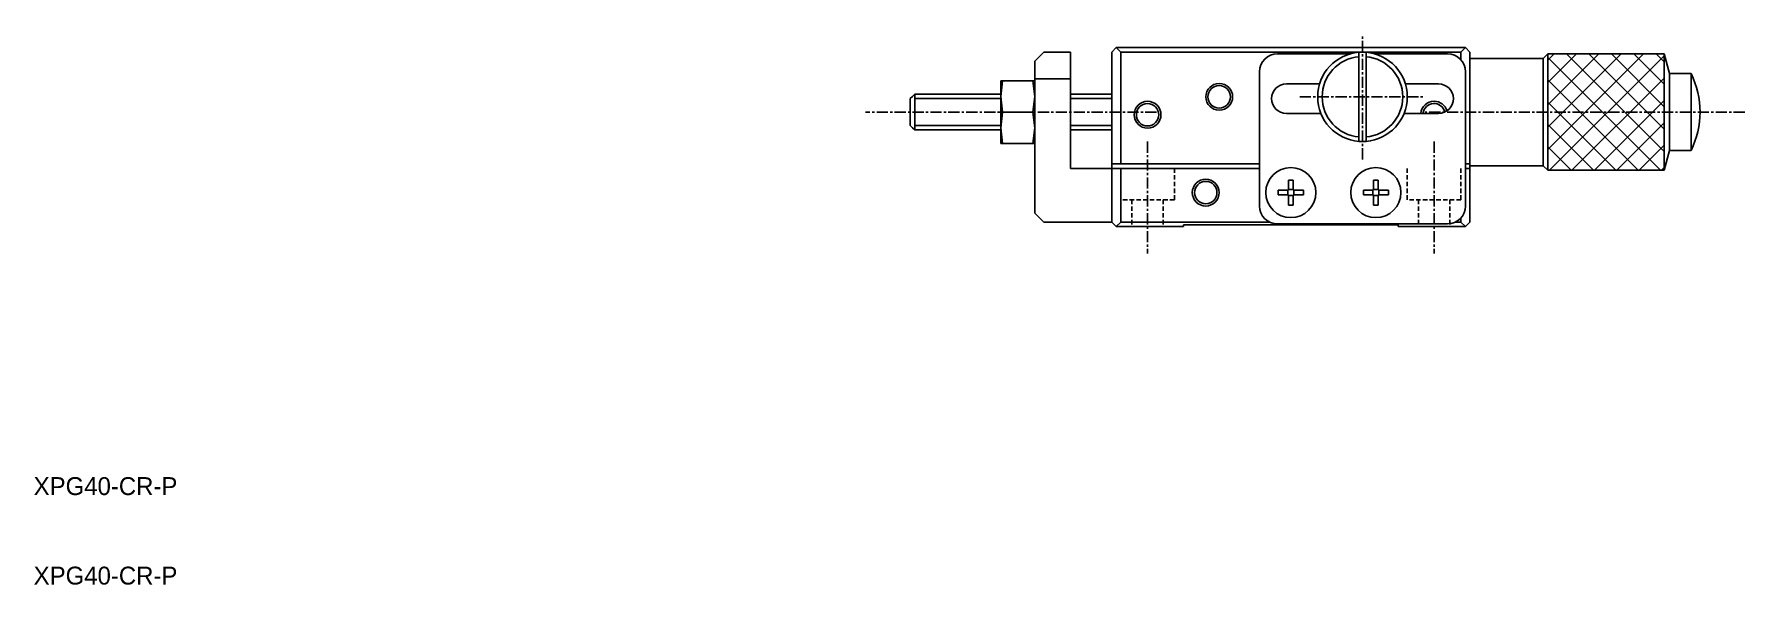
# Model space of a CAD drawing. Extents: x 10 to 371, y 10 to 242.
# Drawn here: x 10.1 to 201.1, y 10 to 71.5 of the extents above; entities that cross this region are included whole.
import ezdxf

# ---------------------------------------------------------------- set-up
doc = ezdxf.new("R2010")
doc.units = 0
doc.linetypes.add('CENTER', pattern=[2, 1.25, -0.25, 0.25, -0.25])
doc.linetypes.add('DASHED', pattern=[0.75, 0.5, -0.25])
doc.layers.get('0').update_dxf_attribs({"linetype": 'CONTINUOUS'})
doc.layers.add('CENTER', color=1, linetype='CENTER')
doc.styles.get("Standard").update_dxf_attribs({"font": 'FGP教科書体NT-M'})

msp = doc.modelspace()

# ---------------------------------------------------------------- linework, layer by layer
at = {"color": 7, "linetype": 'CONTINUOUS'}
for p, q in [((122.799996, 69.5), (121.799996, 68.5)), ((122.799996, 69.5), (125.799996, 69.5)), ((125.799996, 69.5), (125.799996, 66.5)), ((130.899996, 70), (130.399996, 69.5)), ((130.399996, 57), (130.399996, 69.5)), ((131.399996, 69.5), (130.899996, 70)), ((130.899996, 70), (169.899996, 70)), ((131.399996, 69.5), (131.399996, 57)), ((158.399996, 69.5), (131.399996, 69.5)), ((156.999996, 69.3), (148.899996, 69.3)), ((157.999992, 69.483974), (157.999993, 68.982187)), ((157.999993, 68.982187), (158, 60.017813)), ((169.399996, 69.5), (158.399996, 69.5)), ((158.799993, 68.982187), (158.799992, 69.483975)), ((158.8, 60.017813), (158.799993, 68.982187)), ((167.899996, 69.3), (159.799997, 69.3)), ((169.899996, 70), (169.399996, 69.5)), ((169.399996, 68.622876), (169.399996, 69.5)), ((170.399996, 69.5), (169.899996, 70)), ((170.399996, 69.5), (170.399996, 57)), ((178.6, 68.799996), (170.399996, 68.799996)), ((179.100002, 69.299999), (178.6, 68.799996)), ((178.6, 68.799996), (178.600001, 60.919123)), ((179.100002, 69.299999), (192.100003, 69.299999)), ((179.100003, 56.300001), (179.100002, 69.299999)), ((192.100003, 69.299999), (192.100004, 60.762382)), ((192.689491, 67.1), (192.100003, 69.299999)), ((192.100003, 69.299999), (192.100004, 56.300001)), ((121.799994, 66.5), (121.799996, 68.5)), ((146.899996, 52.3), (146.899996, 67.3)), ((169.899996, 52.3), (169.899996, 67.3)), ((192.689491, 67.1), (192.689492, 61.452037)), ((195.100002, 67.1), (192.689491, 67.1)), ((195.100002, 67.1), (195.100003, 61.452037)), ((118.197069, 66.3), (117.999996, 64.55)), ((117.999996, 64.55), (117.999996, 66.3)), ((117.999996, 66.3), (118.197069, 66.3)), ((118.197069, 66.3), (121.602924, 66.3)), ((121.799996, 64.55), (121.602924, 66.3)), ((121.602924, 66.3), (121.799996, 66.3)), ((121.799994, 66.5), (121.799992, 51.500004)), ((125.799996, 66.5), (121.799994, 66.5)), ((125.799996, 66.5), (125.799996, 56.5)), ((149.899996, 65.95), (153.614863, 65.95)), ((163.18513, 65.95), (166.899996, 65.95)), ((108.149996, 64.55), (107.899996, 64.3)), ((107.899996, 62.8), (107.899996, 64.3)), ((108.399996, 64.8), (108.149996, 64.55)), ((108.399996, 64.8), (108.399996, 62.8)), ((117.999977, 64.8), (108.399996, 64.8)), ((117.999996, 61.05), (117.999996, 64.55)), ((117.999996, 64.55), (118.197069, 62.8)), ((121.602924, 62.8), (121.799996, 64.55)), ((130.399996, 64.8), (125.800016, 64.8)), ((107.899996, 61.3), (107.899996, 62.8)), ((107.899996, 61.3), (108.149996, 61.05)), ((108.399996, 62.8), (108.399996, 60.8)), ((118.197069, 62.8), (117.999996, 61.05)), ((121.602924, 62.8), (118.197069, 62.8)), ((121.799996, 61.05), (121.602924, 62.8)), ((153.754838, 62.65), (149.899996, 62.65)), ((166.899996, 62.65), (163.045155, 62.65)), ((192.689492, 61.452037), (192.689492, 58.5)), ((195.100003, 61.452037), (195.100003, 58.5)), ((108.149996, 61.05), (108.399996, 60.8)), ((108.399996, 60.8), (117.999977, 60.8)), ((117.999996, 61.05), (118.197069, 59.3)), ((117.999996, 59.3), (117.999996, 61.05)), ((118.197069, 59.3), (117.999996, 59.3)), ((121.602924, 59.3), (118.197069, 59.3)), ((121.602924, 59.3), (121.799996, 61.05)), ((121.799996, 59.3), (121.602924, 59.3)), ((125.800016, 60.8), (130.399996, 60.8)), ((158, 60.017813), (158.000001, 59.516025)), ((158.800001, 59.516026), (158.8, 60.017813)), ((178.600001, 60.919123), (178.600001, 56.800004)), ((179.100003, 60.762382), (179.100003, 56.300001)), ((192.100004, 56.300001), (192.689492, 58.5)), ((192.689492, 58.5), (195.100003, 58.5)), ((125.799996, 56.5), (130.399996, 56.5)), ((131.399996, 57), (130.399996, 57)), ((130.399996, 56.5), (130.399996, 57)), ((130.399996, 50.5), (130.399996, 56.5)), ((130.399996, 56.5), (131.399996, 56.5)), ((131.399996, 57), (146.899996, 57)), ((131.399996, 56.5), (131.399996, 50.5)), ((146.899996, 56.5), (131.399996, 56.5)), ((170.399996, 57), (169.899996, 57)), ((169.899996, 56.5), (170.399996, 56.5)), ((170.399996, 57), (170.399996, 56.5)), ((170.399996, 56.800004), (178.600001, 56.800004)), ((170.399996, 56.5), (170.399996, 50.5)), ((178.600001, 56.800004), (179.100003, 56.300001)), ((192.100004, 56.300001), (179.100003, 56.300001)), ((149.000857, 53.54), (149.000857, 54.06)), ((149.000857, 54.06), (150.139996, 54.06)), ((149.000857, 54.06), (150.070555, 54.06)), ((150.139996, 53.54), (149.000857, 53.54)), ((150.070555, 54.06), (150.139996, 54.06)), ((150.070555, 53.54), (150.070555, 54.06)), ((150.139996, 55.199139), (150.659996, 55.199139)), ((150.139996, 54.06), (150.139996, 55.199139)), ((150.139996, 54.129442), (150.659996, 54.129442)), ((150.139996, 52.400861), (150.139996, 53.54)), ((150.659996, 55.199139), (150.659996, 54.06)), ((150.659996, 54.06), (151.799136, 54.06)), ((150.659996, 54.06), (150.729438, 54.06)), ((150.659996, 53.54), (150.659996, 52.400861)), ((151.799136, 53.54), (150.659996, 53.54)), ((151.799136, 54.06), (150.729438, 54.06)), ((150.729438, 54.06), (150.729438, 53.54)), ((151.799136, 54.06), (151.799136, 53.54)), ((158.500857, 53.54), (158.500857, 54.06)), ((158.500857, 54.06), (159.639996, 54.06)), ((158.500857, 54.06), (159.570555, 54.06)), ((159.639996, 53.54), (158.500857, 53.54)), ((159.570555, 54.06), (159.639996, 54.06)), ((159.570555, 53.54), (159.570555, 54.06)), ((159.639996, 55.199139), (160.159996, 55.199139)), ((159.639996, 54.06), (159.639996, 55.199139)), ((159.639996, 54.129442), (160.159996, 54.129442)), ((159.639996, 52.400861), (159.639996, 53.54)), ((160.159996, 55.199139), (160.159996, 54.06)), ((160.159996, 54.06), (161.299136, 54.06)), ((160.159996, 54.06), (160.229438, 54.06)), ((160.159996, 53.54), (160.159996, 52.400861)), ((161.299136, 53.54), (160.159996, 53.54)), ((161.299136, 54.06), (160.229438, 54.06)), ((160.229438, 54.06), (160.229438, 53.54)), ((161.299136, 54.06), (161.299136, 53.54)), ((150.659996, 53.470558), (150.139996, 53.470558)), ((150.659996, 52.400861), (150.139996, 52.400861)), ((160.159996, 53.470558), (159.639996, 53.470558)), ((160.159996, 52.400861), (159.639996, 52.400861)), ((121.799992, 51.500004), (122.799996, 50.5)), ((130.399996, 50.5), (122.799996, 50.5)), ((130.899996, 50), (130.399996, 50.5)), ((131.399996, 50.5), (130.899996, 50)), ((138.399996, 50), (130.899996, 50)), ((131.399996, 50.5), (148.028217, 50.5)), ((138.399996, 50.2), (162.399996, 50.2)), ((138.399996, 50), (138.399996, 50.2)), ((148.899996, 50.3), (167.899996, 50.3)), ((162.399996, 50.2), (162.399996, 50)), ((169.899996, 50), (162.399996, 50)), ((168.771776, 50.5), (169.399996, 50.5)), ((169.399996, 50.5), (169.399996, 50.977124)), ((169.899996, 50), (169.399996, 50.5)), ((170.399996, 50.5), (169.899996, 50))]:
    msp.add_line(p, q, dxfattribs=at)
at = {"color": 3, "linetype": 'CONTINUOUS'}
for p, q in [((179.100002, 69.299999), (179.100003, 60.762382)), ((192.100003, 69.299999), (179.100002, 69.299999)), ((179.100002, 68.600002), (179.799999, 69.299999)), ((179.100002, 66.100002), (182.299999, 69.299999)), ((179.100002, 63.600002), (184.799999, 69.299999)), ((179.100002, 68.899998), (191.699999, 56.300001)), ((179.100003, 61.100003), (187.299999, 69.299999)), ((179.100003, 58.600003), (189.799999, 69.299999)), ((179.300001, 56.300001), (192.100003, 69.100003)), ((181.200001, 69.299999), (192.100004, 58.399996)), ((183.700001, 69.299999), (192.100004, 60.899996)), ((186.200001, 69.299999), (192.100003, 63.399997)), ((188.700001, 69.299999), (192.100003, 65.899997)), ((191.200001, 69.299999), (192.100003, 68.399997)), ((179.100002, 66.399998), (189.199999, 56.300001)), ((181.800001, 56.300001), (192.100003, 66.600003)), ((117.999977, 64.3), (108.399996, 64.3)), ((130.399996, 64.3), (125.800016, 64.3)), ((179.100002, 63.899998), (186.699999, 56.300001)), ((184.300001, 56.300001), (192.100003, 64.100003)), ((108.399996, 61.3), (117.999977, 61.3)), ((125.800016, 61.3), (130.399996, 61.3)), ((179.100003, 61.399997), (184.199999, 56.300001)), ((186.800001, 56.300001), (192.100004, 61.600004)), ((192.100004, 60.762382), (192.100004, 56.300001)), ((179.100003, 58.899997), (181.699999, 56.300001)), ((189.300001, 56.300001), (192.100004, 59.100004)), ((179.100003, 56.399997), (179.199999, 56.300001)), ((179.100003, 56.300001), (192.100004, 56.300001)), ((191.800001, 56.300001), (192.100004, 56.600004))]:
    msp.add_line(p, q, dxfattribs=at)
at = {"color": 3, "linetype": 'DASHED'}
for p, q in [((131.399996, 56.5), (131.399996, 53)), ((137.399996, 56.5), (137.399996, 53)), ((163.399996, 56.5), (163.399996, 53)), ((169.399996, 56.5), (169.399996, 53)), ((137.399996, 53), (131.399996, 53)), ((132.649996, 53), (132.649996, 50)), ((136.149996, 53), (136.149996, 50)), ((169.399996, 53), (163.399996, 53)), ((164.649996, 53), (164.649996, 50)), ((168.149996, 53), (168.149996, 50))]:
    msp.add_line(p, q, dxfattribs=at)
at = {"color": 3, "linetype": 'CONTINUOUS'}
for centre in [(142.399996, 64.5), (134.399996, 62.5), (140.899996, 53.8)]:
    msp.add_circle(centre, 1.5, dxfattribs=at)
at = {"color": 7, "linetype": 'CONTINUOUS'}
for centre, radius in [((142.399996, 64.5), 1.25), ((134.399996, 62.5), 1.25), ((150.399996, 53.8), 2.8), ((159.899996, 53.8), 2.8), ((140.899996, 53.8), 1.25)]:
    msp.add_circle(centre, radius, dxfattribs=at)
for centre, radius, start, end in [((148.899996, 67.3), 2, 90, 180), ((158.399996, 64.5), 5, 94.588612, 265.411481), ((158.399996, 64.5), 4.5, 95.099736, 264.900358), ((158.399996, 64.5), 5, 85.411481, 94.588612), ((158.399996, 64.5), 5, 274.588612, 85.411481), ((158.399996, 64.5), 4.5, 275.099736, 84.900358), ((167.899996, 67.3), 2, 0, 90), ((186.355002, 62.800002), 9.745001, 333.816203, 26.183785), ((149.899996, 64.3), 1.65, 90, 270), ((166.899996, 64.3), 1.65, 270, 90), ((166.399996, 62.5), 1.25, 14.402358, 173.107897), ((158.399996, 64.5), 5, 265.411481, 274.588612), ((148.899996, 52.3), 2, 180, 270), ((167.899996, 52.3), 2, 270, 0)]:
    msp.add_arc(centre, radius, start, end, dxfattribs=at)
at = {"color": 3, "linetype": 'CONTINUOUS'}
for start, end in [(90, 174.26083), (17.051371, 90)]:
    msp.add_arc((166.399996, 62.5), 1.5, start, end, dxfattribs=at)
at = {"layer": 'CENTER', "color": 1, "linetype": 'CENTER'}
for p, q in [((158.399996, 57.5), (158.399996, 71.5)), ((151.399996, 64.5), (165.399996, 64.5)), ((135.399996, 62.8), (102.899996, 62.8)), ((201.100004, 62.8), (165.399996, 62.8)), ((134.399996, 59.5), (134.399996, 47)), ((166.399996, 59.5), (166.399996, 47))]:
    msp.add_line(p, q, dxfattribs=at)

# ---------------------------------------------------------------- texts
at = {"color": 7, "linetype": 'CONTINUOUS'}
for p in [(10, 20), (10, 10)]:
    msp.add_text('XPG40-CR-P', height=2, dxfattribs=at).set_placement(p)

doc.saveas('drawing.dxf')
